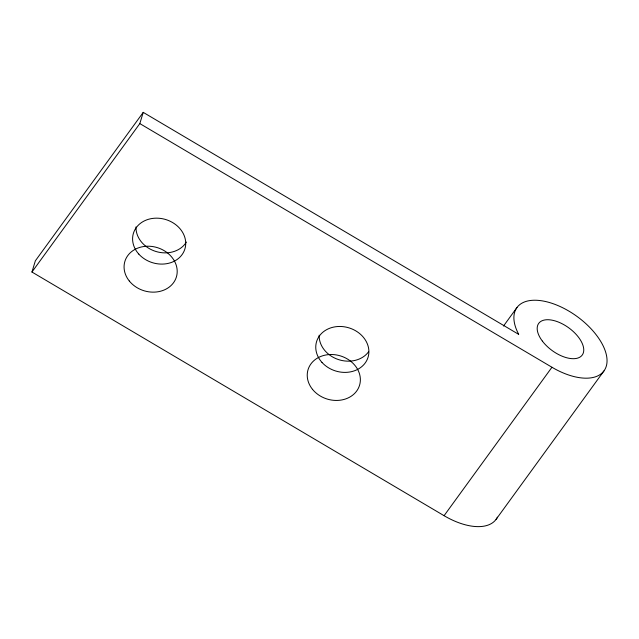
<?xml version="1.0" encoding="UTF-8"?>
<svg xmlns="http://www.w3.org/2000/svg" width="639" height="639" viewBox="0 0 639 639"><rect width="100%" height="100%" fill="white"/><g stroke="black" fill="none" stroke-linecap="round" stroke-linejoin="round"><path stroke-width="0.96" d="M497.422 517.175A53.82 28.148 36 0 1 444.081 515.697L31.95 272.03L35.361 260.808L143.232 112.368L518.724 334.381A53.82 28.148 36 0 1 549.173 302.447A53.82 28.148 36 0 1 607.026 359.693A53.82 28.148 36 0 1 551.952 367.257L139.821 123.591L143.232 112.368M31.95 272.03L139.821 123.591M503.508 326.042L516.999 307.487M444.081 515.697L551.952 367.257M496.072 519.379L603.951 370.939M368.623 351.746A26.91 22.573 16.9 0 1 338.311 359.525A26.91 22.573 16.9 0 1 319.173 335.187M186.38 242.053A26.91 22.573 16.9 0 1 156.076 251.526A26.91 22.573 16.9 0 1 136.003 226.885M542.367 341.09A26.91 14.074 36 0 0 582.209 355.076A26.91 14.074 36 0 0 556.841 321.473A26.91 14.074 36 0 0 542.367 341.09M138.799 254.098A26.91 22.573 16.9 0 0 184.12 251.063A26.91 22.573 16.9 0 0 154.542 218.226A26.91 22.573 16.9 0 0 138.799 254.098M321.96 362.393A26.91 22.573 16.9 0 0 367.289 359.358A26.91 22.573 16.9 0 0 337.712 326.529A26.91 22.573 16.9 0 0 321.96 362.393M129.326 281.032A26.91 22.573 16.9 0 0 175.038 280.281A26.91 22.573 16.9 0 0 147.529 246.215A26.91 22.573 16.9 0 0 129.326 281.032M312.495 389.335A26.91 22.573 16.9 0 0 358.207 388.576A26.91 22.573 16.9 0 0 330.698 354.509A26.91 22.573 16.9 0 0 312.495 389.335"/></g></svg>
